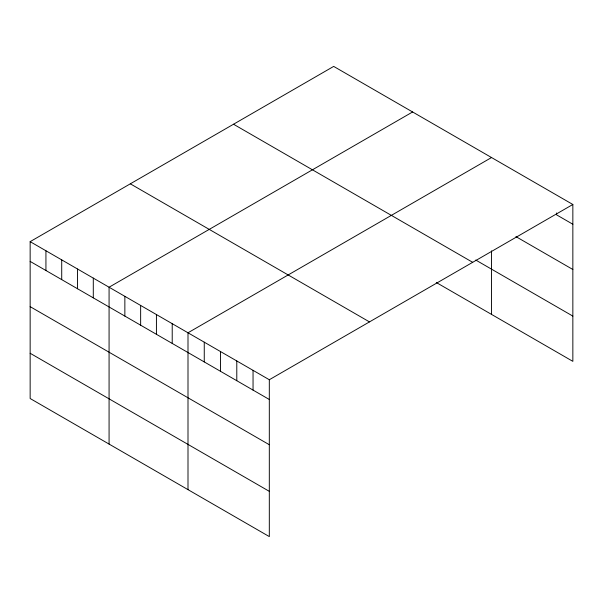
<?xml version="1.0" encoding="UTF-8"?>
<svg xmlns="http://www.w3.org/2000/svg" width="603" height="603" viewBox="0 0 603 603"><rect width="100%" height="100%" fill="white"/><g stroke="black" fill="none" stroke-linecap="round" stroke-linejoin="round"><path stroke-width="0.9" d="M30.15 241.652L269.315 379.732L269.315 536.595L30.15 398.515L30.15 241.652L333.685 66.405L572.85 204.485L572.85 361.348L436.286 282.506M412.61 111.97L109.075 287.216L109.075 444.079M491.535 157.541L188 332.781L188 489.644M269.315 379.732L572.85 204.485M572.85 224.241L556.584 214.849L556.584 212.972M515.927 236.625L572.85 269.488M475.752 260.044L572.85 316.1M233.519 124.233L472.684 262.32M130.316 183.817L369.481 321.904M30.15 261.401L269.315 399.488M30.15 306.648L269.315 444.728M30.15 353.268L269.315 491.347M491.535 250.878L491.535 314.404M253.049 370.34L253.049 390.096M236.791 360.956L236.791 380.704M220.525 351.564L220.525 371.32M204.259 342.172L204.259 361.928M172.217 323.668L172.217 343.424M156.426 314.555L156.426 334.311M140.642 305.442L140.642 325.198M124.859 296.329L124.859 316.085M93.292 278.104L93.292 297.859M77.508 268.991L77.508 288.747M61.717 259.878L61.717 279.634M45.934 250.765L45.934 270.521"/></g></svg>
